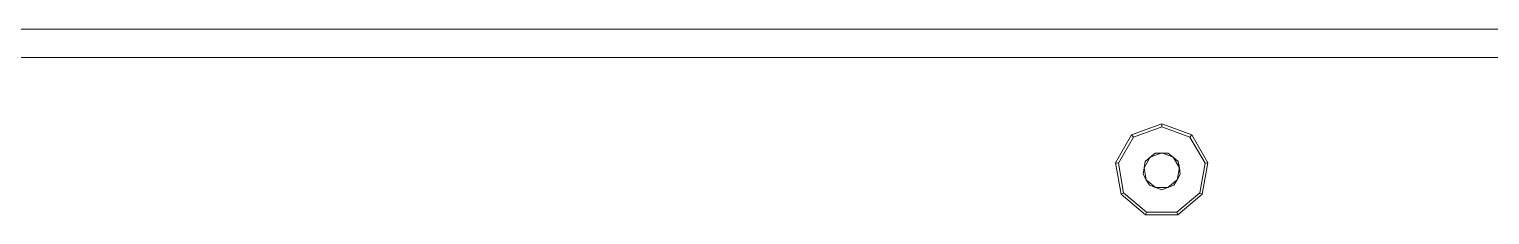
# Model space of a CAD drawing. Header units: millimetres. Extents: x 0 to 1729, y -270 to 583.
# Drawn here: x 733.8 to 888.2, y 408.3 to 428 of the extents above; entities that cross this region are included whole.
import ezdxf

# ---------------------------------------------------------------- set-up
doc = ezdxf.new("R2010")
doc.units = ezdxf.units.MM
doc.layers.add('OUTLINE', color=7, linetype='Continuous')

msp = doc.modelspace()

# ---------------------------------------------------------------- linework, layer by layer
at = {"layer": 'OUTLINE', "lineweight": 13}
for p, q in [((6, 428), (1142, 428)), ((6, 425), (1142, 425)), ((850.31, 416.8), (853.5, 417.96)), ((850.51, 416.56), (853.5, 417.65)), ((853.5, 417.96), (853.5, 417.65)), ((853.5, 417.96), (856.69, 416.8)), ((853.5, 417.65), (856.49, 416.56)), ((848.62, 413.86), (850.31, 416.8)), ((848.92, 413.81), (850.51, 416.56)), ((850.31, 416.8), (850.51, 416.56)), ((856.49, 416.56), (856.69, 416.8)), ((856.49, 416.56), (858.08, 413.81)), ((856.69, 416.8), (858.38, 413.86)), ((851.53, 412.65), (851.77, 414)), ((851.63, 413.33), (852.28, 414.45)), ((851.63, 413.33), (851.77, 414)), ((851.77, 414), (852.82, 414.88)), ((851.77, 414), (852.28, 414.45)), ((852.28, 414.45), (853.5, 414.9)), ((852.28, 414.45), (852.82, 414.88)), ((852.82, 414.88), (853.5, 414.9)), ((852.82, 414.88), (854.18, 414.88)), ((853.5, 414.9), (854.18, 414.88)), ((853.5, 414.9), (854.72, 414.45)), ((854.18, 414.88), (854.72, 414.45)), ((854.18, 414.88), (855.23, 414)), ((854.72, 414.45), (855.23, 414)), ((854.72, 414.45), (855.37, 413.33)), ((855.23, 414), (855.37, 413.33)), ((855.23, 414), (855.47, 412.65)), ((848.62, 413.86), (848.92, 413.81)), ((848.62, 413.86), (849.21, 410.52)), ((848.92, 413.81), (849.47, 410.67)), ((851.53, 412.65), (851.63, 413.33)), ((851.53, 412.65), (851.86, 412.05)), ((851.53, 412.65), (852.21, 411.47)), ((851.63, 413.33), (851.86, 412.05)), ((854.79, 411.47), (855.47, 412.65)), ((855.14, 412.05), (855.37, 413.33)), ((855.14, 412.05), (855.47, 412.65)), ((855.37, 413.33), (855.47, 412.65)), ((857.53, 410.67), (858.08, 413.81)), ((857.79, 410.52), (858.38, 413.86)), ((858.08, 413.81), (858.38, 413.86)), ((851.86, 412.05), (852.21, 411.47)), ((851.86, 412.05), (852.85, 411.22)), ((852.21, 411.47), (852.85, 411.22)), ((852.21, 411.47), (853.5, 411)), ((852.85, 411.22), (853.5, 411)), ((852.85, 411.22), (854.15, 411.22)), ((853.5, 411), (854.79, 411.47)), ((853.5, 411), (854.15, 411.22)), ((854.15, 411.22), (855.14, 412.05)), ((854.15, 411.22), (854.79, 411.47)), ((854.79, 411.47), (855.14, 412.05)), ((849.21, 410.52), (849.47, 410.67)), ((849.21, 410.52), (851.8, 408.34)), ((849.47, 410.67), (851.91, 408.63)), ((855.09, 408.63), (857.53, 410.67)), ((855.2, 408.34), (857.79, 410.52)), ((857.53, 410.67), (857.79, 410.52)), ((851.8, 408.34), (851.91, 408.63)), ((851.8, 408.34), (855.2, 408.34)), ((851.91, 408.63), (855.09, 408.63)), ((855.09, 408.63), (855.2, 408.34))]:
    msp.add_line(p, q, dxfattribs=at)

doc.saveas('drawing.dxf')
